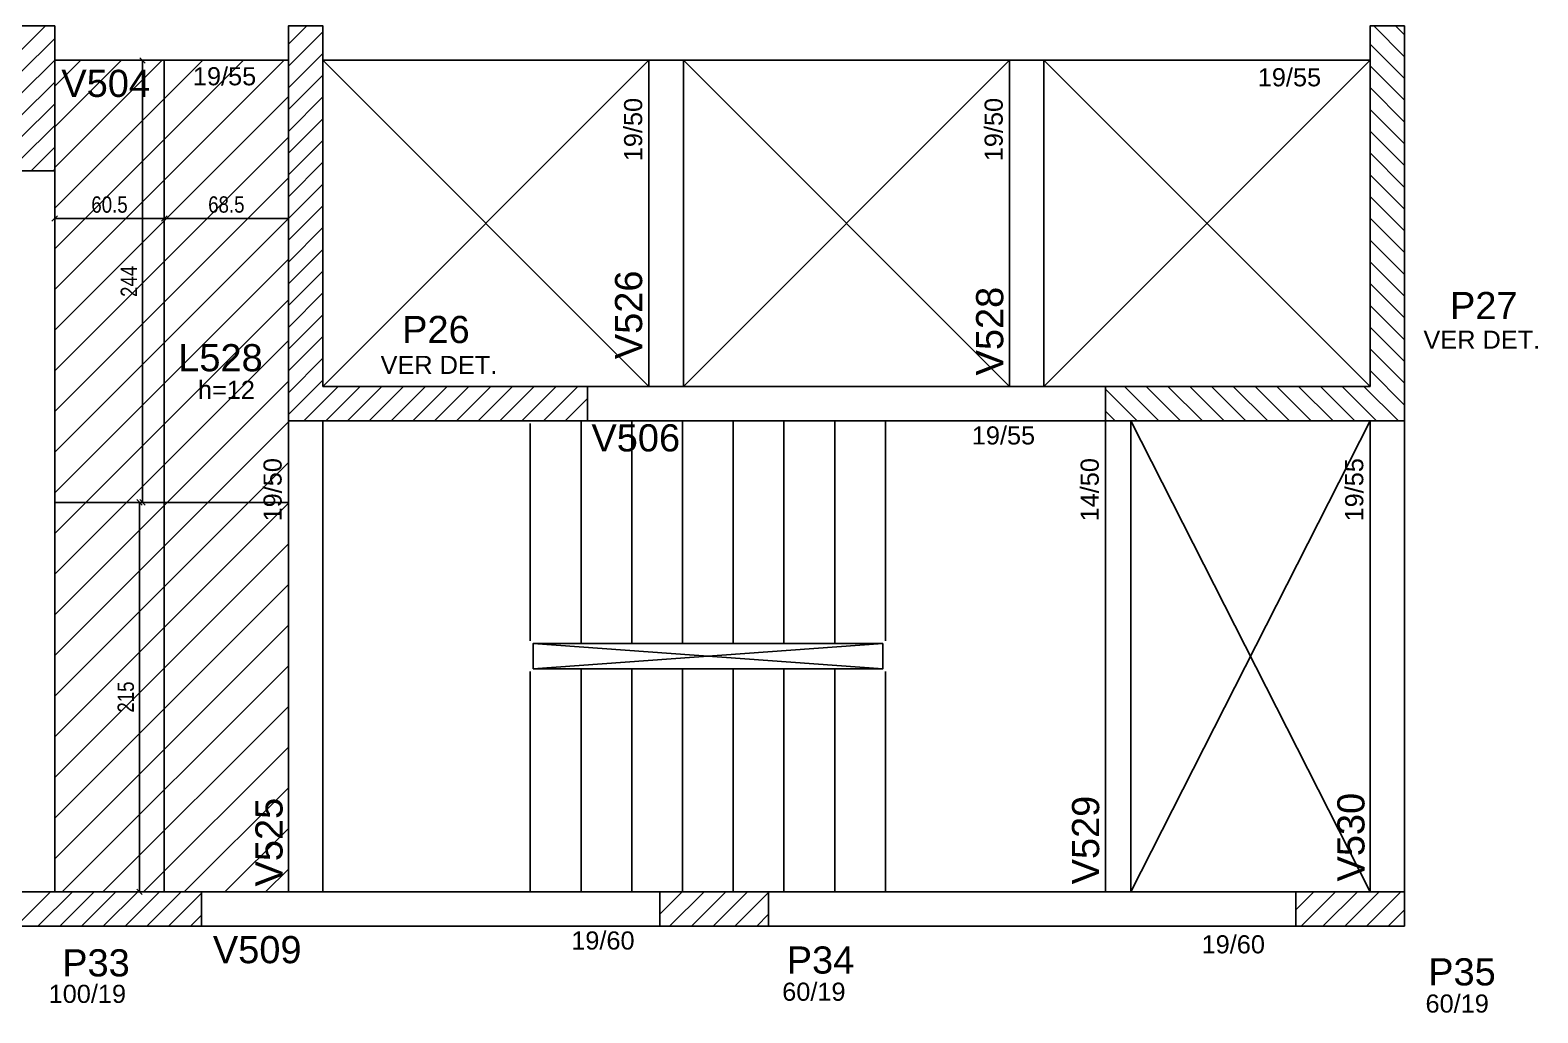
# Model space of a CAD drawing. Header units: millimetres. Extents: x 3536 to 7055, y 911 to 3688.
# Drawn here: x 6223 to 7055, y 2422 to 2965 of the extents above; entities that cross this region are included whole.
import ezdxf

# ---------------------------------------------------------------- set-up
doc = ezdxf.new("R2010")
doc.units = ezdxf.units.MM
for name, color, linetype in [('1', 1, 'Continuous'), ('3', 3, 'Continuous'), ('4', 4, 'Continuous'), ('7', 7, 'Continuous'), ('9', 9, 'Continuous'), ('COTA', 241, 'Continuous'), ('Painéis', 200, 'Continuous')]:
    doc.layers.add(name, color=color, linetype=linetype)
doc.layers.add('REAPROVEITAMENTO', color=251, linetype='Continuous', lineweight=9)
doc.styles.add('COTA TECNICA-50', font='techl___.ttf', dxfattribs={"height": 9})
doc.styles.get("Standard").update_dxf_attribs({"font": 'arial.ttf'})
doc.dimstyles.new('COTA PAINEL-50', dxfattribs={"dimtxt": 9, "dimasz": 3, "dimexe": 3, "dimexo": 3, "dimgap": 3, "dimtad": 1, "dimdec": 1, "dimzin": 12, "dimdsep": 46, "dimtxsty": 'COTA TECNICA-50', "dimblk1": 'OBLIQUE', "dimblk2": 'OBLIQUE', "dimsah": 1, "dimcen": 0.9, "dimclrd": 4, "dimclre": 4, "dimclrt": 240, "dimadec": 1, "dimazin": 3, "dimtfac": 1, "dimtdec": 1, "dimtmove": 0, "dimatfit": 3, "dimfxl": 1, "dimtolj": 1, "dimtzin": 12, "dimarcsym": 0})

# ---------------------------------------------------------------- blocks, each defined once
blk = doc.blocks.new('_Oblique')
at = {"color": 0, "linetype": 'ByBlock', "lineweight": -2}
blk.add_line((-0.5, -0.5), (0.5, 0.5), dxfattribs=at)
blk = doc.blocks.new('*D195')
at = {"layer": 'COTA', "color": 4, "lineweight": -2, "transparency": 16777216}
for p, q in [((6297.22, 2859.51), (6297.22, 2863.65)), ((6365.72, 2860.65), (6297.22, 2860.65)), ((6365.72, 2858.49), (6365.72, 2857.65))]:
    blk.add_line(p, q, dxfattribs=at)
at = {"layer": 'Defpoints', "color": 0, "transparency": 16777216}
for p in [(6297.22, 2860.65), (6297.22, 2856.51), (6365.72, 2861.49)]:
    blk.add_point(p, dxfattribs=at)
at = {"layer": 'COTA', "color": 4, "lineweight": -2, "transparency": 16777216, "xscale": 3, "yscale": 3, "zscale": 3, "rotation": 180}
blk.add_blockref('_Oblique', (6297.22, 2860.65), dxfattribs=at)
at = {"layer": 'COTA', "color": 4, "lineweight": -2, "transparency": 16777216, "xscale": 3, "yscale": 3, "zscale": 3}
blk.add_blockref('_Oblique', (6365.72, 2860.65), dxfattribs=at)
at = {"layer": 'COTA', "color": 240, "transparency": 16777216, "insert": (6331.47, 2868.27), "char_height": 9, "attachment_point": 5, "style": 'COTA TECNICA-50'}
blk.add_mtext('\\A1;68.5', dxfattribs=at)
blk = doc.blocks.new('*D5')
at = {"layer": 'COTA', "color": 4, "lineweight": -2, "transparency": 16777216}
blk.add_line((6297.22, 2860.65), (6236.72, 2860.65), dxfattribs=at)
at = {"layer": 'Defpoints', "color": 0, "transparency": 16777216}
for p in [(6236.72, 2860.65), (6236.72, 2860.65), (6297.22, 2860.65)]:
    blk.add_point(p, dxfattribs=at)
at = {"layer": 'COTA', "color": 4, "lineweight": -2, "transparency": 16777216, "xscale": 3, "yscale": 3, "zscale": 3, "rotation": 180}
blk.add_blockref('_Oblique', (6236.72, 2860.65), dxfattribs=at)
at = {"layer": 'COTA', "color": 4, "lineweight": -2, "transparency": 16777216, "xscale": 3, "yscale": 3, "zscale": 3}
blk.add_blockref('_Oblique', (6297.22, 2860.65), dxfattribs=at)
at = {"layer": 'COTA', "color": 240, "transparency": 16777216, "insert": (6266.97, 2868.25), "char_height": 9, "attachment_point": 5, "style": 'COTA TECNICA-50'}
blk.add_mtext('\\A1;60.5', dxfattribs=at)
blk = doc.blocks.new('*D196')
at = {"layer": 'COTA', "color": 4, "lineweight": -2, "transparency": 16777216}
blk.add_line((6285.21, 2947.89), (6285.21, 2703.89), dxfattribs=at)
at = {"layer": 'Defpoints', "color": 0, "transparency": 16777216}
for p in [(6285.21, 2947.89), (6285.21, 2703.89), (6285.21, 2703.89)]:
    blk.add_point(p, dxfattribs=at)
at = {"layer": 'COTA', "color": 4, "lineweight": -2, "transparency": 16777216, "xscale": 3, "yscale": 3, "zscale": 3}
for p, rotation in [((6285.21, 2947.89), 90), ((6285.21, 2703.89), 270)]:
    blk.add_blockref('_Oblique', p, dxfattribs=dict(at, rotation=rotation))
at = {"layer": 'COTA', "color": 240, "transparency": 16777216, "insert": (6277.64, 2825.89), "char_height": 9, "attachment_point": 5, "rotation": 90, "style": 'COTA TECNICA-50'}
blk.add_mtext('\\A1;244', dxfattribs=at)
blk = doc.blocks.new('*D6')
at = {"layer": 'COTA', "color": 4, "lineweight": -2, "transparency": 16777216}
for p, q in [((6282.21, 2703.89), (6280.59, 2703.89)), ((6283.59, 2703.89), (6283.59, 2488.89))]:
    blk.add_line(p, q, dxfattribs=at)
at = {"layer": 'Defpoints', "color": 0, "transparency": 16777216}
for p in [(6285.21, 2703.89), (6283.59, 2488.89), (6283.59, 2488.89)]:
    blk.add_point(p, dxfattribs=at)
at = {"layer": 'COTA', "color": 4, "lineweight": -2, "transparency": 16777216, "xscale": 3, "yscale": 3, "zscale": 3}
for p, rotation in [((6283.59, 2703.89), 90), ((6283.59, 2488.89), 270)]:
    blk.add_blockref('_Oblique', p, dxfattribs=dict(at, rotation=rotation))
at = {"layer": 'COTA', "color": 240, "transparency": 16777216, "insert": (6275.99, 2596.39), "char_height": 9, "attachment_point": 5, "rotation": 90, "style": 'COTA TECNICA-50'}
blk.add_mtext('\\A1;215', dxfattribs=at)

msp = doc.modelspace()

# ---------------------------------------------------------------- hatches: boundary and pattern name
at = {"layer": 'REAPROVEITAMENTO', "linetype": 'ByBlock'}
h = msp.add_hatch(dxfattribs=at)
h.set_pattern_fill('ANSI31', color=256, scale=5, style=2)
h.set_pattern_definition([(45, (-37.788, 722.771), (-11.22532, 11.22532), [])])
h.paths.add_polyline_path([(6365.72, 2947.89), (6236.72, 2947.89), (6236.72, 2488.89), (6365.72, 2488.89)])

# ---------------------------------------------------------------- linework, layer by layer
at = {"layer": '1', "linetype": 'Continuous'}
for p, q in [((6384.72, 2767.94), (6564.72, 2947.94)), ((6384.72, 2947.94), (6564.72, 2767.94)), ((6384.72, 2767.94), (6564.72, 2947.94)), ((6384.72, 2947.94), (6564.72, 2767.94)), ((6583.72, 2767.94), (6763.72, 2947.94)), ((6583.72, 2947.94), (6763.72, 2767.94)), ((6583.72, 2767.94), (6763.72, 2947.94)), ((6583.72, 2947.94), (6763.72, 2767.94)), ((6782.72, 2767.94), (6962.72, 2947.94)), ((6782.72, 2947.94), (6962.72, 2767.94)), ((6782.72, 2767.94), (6962.72, 2947.94)), ((6782.72, 2947.94), (6962.72, 2767.94)), ((6830.72, 2488.94), (6962.72, 2748.94)), ((6830.72, 2748.94), (6962.72, 2488.94)), ((6830.72, 2488.94), (6962.72, 2748.94)), ((6830.72, 2748.94), (6962.72, 2488.94))]:
    msp.add_line(p, q, dxfattribs=at)
at = {"layer": '3', "linetype": 'Continuous', "ltscale": 15}
for p, q in [((6217.72, 2953.02), (6231.64, 2966.94)), ((6365.72, 2956.77), (6375.89, 2966.94)), ((6365.72, 2944.75), (6384.72, 2963.75)), ((6964.71, 2966.94), (6981.72, 2949.93)), ((6976.73, 2966.94), (6981.72, 2961.95)), ((6217.72, 2941), (6236.72, 2960)), ((6962.72, 2956.91), (6981.72, 2937.91)), ((6217.72, 2928.98), (6236.72, 2947.98)), ((6365.72, 2932.73), (6384.72, 2951.73)), ((6365.72, 2920.71), (6384.72, 2939.71)), ((6962.72, 2944.89), (6981.72, 2925.89)), ((6217.72, 2916.96), (6236.72, 2935.96)), ((6962.72, 2932.87), (6981.72, 2913.87)), ((6217.72, 2904.94), (6236.72, 2923.94)), ((6365.72, 2908.69), (6384.72, 2927.69)), ((6962.72, 2920.85), (6981.72, 2901.85)), ((6365.72, 2896.67), (6384.72, 2915.67)), ((6217.72, 2892.92), (6236.72, 2911.92)), ((6962.72, 2908.83), (6981.72, 2889.83)), ((6223.77, 2886.94), (6236.72, 2899.9)), ((6365.72, 2884.65), (6384.72, 2903.65)), ((6962.72, 2896.81), (6981.72, 2877.81)), ((6235.79, 2886.94), (6236.72, 2887.88)), ((6365.72, 2872.63), (6384.72, 2891.63)), ((6365.72, 2860.61), (6384.72, 2879.61)), ((6962.72, 2884.79), (6981.72, 2865.79)), ((6962.72, 2872.77), (6981.72, 2853.77)), ((6365.72, 2848.58), (6384.72, 2867.58)), ((6365.72, 2836.56), (6384.72, 2855.56)), ((6962.72, 2860.75), (6981.72, 2841.75)), ((6962.72, 2848.73), (6981.72, 2829.73)), ((6365.72, 2824.54), (6384.72, 2843.54)), ((6365.72, 2812.52), (6384.72, 2831.52)), ((6962.72, 2836.7), (6981.72, 2817.7)), ((6962.72, 2824.68), (6981.72, 2805.68)), ((6365.72, 2800.5), (6384.72, 2819.5)), ((6962.72, 2812.66), (6981.72, 2793.66)), ((6365.72, 2788.48), (6384.72, 2807.48)), ((6962.72, 2800.64), (6981.72, 2781.64)), ((6365.72, 2776.46), (6384.72, 2795.46)), ((6962.72, 2788.62), (6981.72, 2769.62)), ((6365.72, 2764.44), (6384.72, 2783.44)), ((6365.72, 2752.42), (6384.72, 2771.42)), ((6962.72, 2776.6), (6981.72, 2757.6)), ((6374.27, 2748.94), (6393.27, 2767.94)), ((6386.29, 2748.94), (6405.29, 2767.94)), ((6398.31, 2748.94), (6417.31, 2767.94)), ((6410.33, 2748.94), (6429.33, 2767.94)), ((6422.35, 2748.94), (6441.35, 2767.94)), ((6434.37, 2748.94), (6453.37, 2767.94)), ((6446.39, 2748.94), (6465.39, 2767.94)), ((6458.41, 2748.94), (6477.41, 2767.94)), ((6470.43, 2748.94), (6489.43, 2767.94)), ((6482.45, 2748.94), (6501.45, 2767.94)), ((6494.47, 2748.94), (6513.47, 2767.94)), ((6506.49, 2748.94), (6525.49, 2767.94)), ((6816.72, 2766.33), (6834.11, 2748.94)), ((6827.13, 2767.94), (6846.13, 2748.94)), ((6839.15, 2767.94), (6858.15, 2748.94)), ((6851.17, 2767.94), (6870.17, 2748.94)), ((6863.19, 2767.94), (6882.19, 2748.94)), ((6875.21, 2767.94), (6894.21, 2748.94)), ((6887.23, 2767.94), (6906.23, 2748.94)), ((6899.25, 2767.94), (6918.25, 2748.94)), ((6911.27, 2767.94), (6930.27, 2748.94)), ((6923.3, 2767.94), (6942.3, 2748.94)), ((6935.32, 2767.94), (6954.32, 2748.94)), ((6947.34, 2767.94), (6966.34, 2748.94)), ((6959.36, 2767.94), (6978.36, 2748.94)), ((6518.51, 2748.94), (6530.72, 2761.15)), ((6530.54, 2748.94), (6530.72, 2749.13)), ((6816.72, 2754.31), (6822.09, 2748.94)), ((6217.72, 2472.19), (6234.47, 2488.94)), ((6227.49, 2469.94), (6246.49, 2488.94)), ((6239.51, 2469.94), (6258.51, 2488.94)), ((6251.54, 2469.94), (6270.54, 2488.94)), ((6263.56, 2469.94), (6282.56, 2488.94)), ((6275.58, 2469.94), (6294.58, 2488.94)), ((6287.6, 2469.94), (6306.6, 2488.94)), ((6570.72, 2476.59), (6583.08, 2488.94)), ((6570.72, 2488.61), (6571.06, 2488.94)), ((6576.1, 2469.94), (6595.1, 2488.94)), ((6588.12, 2469.94), (6607.12, 2488.94)), ((6600.14, 2469.94), (6619.14, 2488.94)), ((6612.16, 2469.94), (6630.72, 2488.5)), ((6921.72, 2478.98), (6931.68, 2488.94)), ((6924.7, 2469.94), (6943.7, 2488.94)), ((6936.72, 2469.94), (6955.72, 2488.94)), ((6948.74, 2469.94), (6967.74, 2488.94)), ((6960.76, 2469.94), (6979.76, 2488.94)), ((6299.62, 2469.94), (6317.72, 2488.04)), ((6311.64, 2469.94), (6317.72, 2476.02)), ((6624.18, 2469.94), (6630.72, 2476.48)), ((6972.78, 2469.94), (6981.72, 2478.88))]:
    msp.add_line(p, q, dxfattribs=at)
at = {"layer": '3', "linetype": 'Continuous'}
for points in [[(6236.72, 2947.94), (6365.72, 2947.94)], [(6384.72, 2947.94), (6564.72, 2947.94)], [(6564.72, 2947.94), (6564.72, 2767.94)], [(6583.72, 2947.94), (6564.72, 2947.94)], [(6583.72, 2947.94), (6763.72, 2947.94)], [(6583.72, 2767.94), (6583.72, 2947.94)], [(6763.72, 2947.94), (6763.72, 2767.94)], [(6782.72, 2947.94), (6763.72, 2947.94)], [(6782.72, 2947.94), (6962.72, 2947.94)], [(6782.72, 2767.94), (6782.72, 2947.94)], [(6236.72, 2571.66), (6236.72, 2886.94)], [(6564.72, 2767.94), (6530.72, 2767.94)], [(6583.72, 2767.94), (6564.72, 2767.94)], [(6763.72, 2767.94), (6583.72, 2767.94)], [(6782.72, 2767.94), (6763.72, 2767.94)], [(6816.72, 2767.94), (6782.72, 2767.94)], [(6365.72, 2748.94), (6365.72, 2488.94)], [(6384.72, 2488.94), (6384.72, 2748.94)], [(6530.72, 2748.94), (6574.22, 2748.94)], [(6574.22, 2748.94), (6773.22, 2748.94)], [(6773.22, 2748.94), (6816.72, 2748.94)], [(6816.72, 2748.94), (6816.72, 2488.94)], [(6830.72, 2488.94), (6830.72, 2748.94)], [(6962.72, 2748.94), (6962.72, 2488.94)], [(6981.72, 2488.94), (6981.72, 2748.94)], [(6236.72, 2488.94), (6236.72, 2571.66)], [(6365.72, 2488.94), (6317.72, 2488.94)], [(6384.72, 2488.94), (6365.72, 2488.94)], [(6570.72, 2488.94), (6384.72, 2488.94)], [(6816.72, 2488.94), (6630.72, 2488.94)], [(6830.72, 2488.94), (6816.72, 2488.94)], [(6921.72, 2488.94), (6830.72, 2488.94)], [(6317.72, 2469.94), (6375.22, 2469.94)], [(6375.22, 2469.94), (6570.72, 2469.94)], [(6630.72, 2469.94), (6823.72, 2469.94)], [(6823.72, 2469.94), (6921.72, 2469.94)]]:
    msp.add_lwpolyline(points, dxfattribs=at)
at = {"layer": '7', "linetype": 'Continuous'}
for points in [[(6217.72, 2886.94), (6236.72, 2886.94), (6236.72, 2966.94), (6217.72, 2966.94), (6217.72, 2886.94)], [(6365.72, 2748.94), (6530.72, 2748.94), (6530.72, 2767.94), (6384.72, 2767.94), (6384.72, 2966.94), (6365.72, 2966.94), (6365.72, 2748.94)], [(6981.72, 2748.94), (6981.72, 2966.94), (6962.72, 2966.94), (6962.72, 2767.94), (6816.72, 2767.94), (6816.72, 2748.94), (6981.72, 2748.94)], [(6217.72, 2469.94), (6317.72, 2469.94), (6317.72, 2488.94), (6217.72, 2488.94), (6217.72, 2469.94)], [(6570.72, 2469.94), (6630.72, 2469.94), (6630.72, 2488.94), (6570.72, 2488.94), (6570.72, 2469.94)], [(6921.72, 2469.94), (6981.72, 2469.94), (6981.72, 2488.94), (6921.72, 2488.94), (6921.72, 2469.94)]]:
    msp.add_lwpolyline(points, dxfattribs=at)
at = {"layer": '9', "linetype": 'Continuous'}
for p, q in [((6499.22, 2747.44), (6499.22, 2627.44)), ((6527.22, 2748.94), (6527.22, 2625.94)), ((6555.22, 2748.94), (6555.22, 2625.94)), ((6583.22, 2748.94), (6583.22, 2625.94)), ((6611.22, 2748.94), (6611.22, 2625.94)), ((6639.22, 2748.94), (6639.22, 2625.94)), ((6667.22, 2748.94), (6667.22, 2625.94)), ((6695.22, 2748.94), (6695.22, 2627.44)), ((6500.72, 2625.94), (6693.72, 2611.94)), ((6500.72, 2611.94), (6693.72, 2625.94)), ((6499.22, 2610.44), (6499.22, 2488.94)), ((6527.22, 2611.94), (6527.22, 2488.94)), ((6555.22, 2611.94), (6555.22, 2488.94)), ((6583.22, 2611.94), (6583.22, 2488.94)), ((6611.22, 2611.94), (6611.22, 2488.94)), ((6639.22, 2611.94), (6639.22, 2488.94)), ((6667.22, 2611.94), (6667.22, 2488.94)), ((6695.22, 2610.44), (6695.22, 2488.94))]:
    msp.add_line(p, q, dxfattribs=at)
msp.add_lwpolyline([(6500.72, 2611.94), (6693.72, 2611.94), (6693.72, 2625.94), (6500.72, 2625.94), (6500.72, 2611.94)], dxfattribs=at)
at = {"layer": 'Painéis'}
for p, q in [((6297.22, 2947.89), (6297.22, 2488.89)), ((6236.72, 2703.89), (6365.72, 2703.89))]:
    msp.add_line(p, q, dxfattribs=at)

# ---------------------------------------------------------------- texts
at = {"layer": '3', "linetype": 'Continuous'}
for s, p in [('19/55', (6313, 2934.14)), ('19/55', (6900.74, 2933.58)), ('VER DET.', (6992.18, 2788.71)), ('VER DET.', (6416.6, 2774.78)), ('h=12', (6315.77, 2761.02)), ('19/55', (6742.9, 2735.84)), ('19/60', (6521.82, 2457)), ('19/60', (6869.74, 2454.89)), ('60/19', (6638.26, 2428.72)), ('100/19', (6233.38, 2427.54)), ('60/19', (6993.32, 2422.19))]:
    msp.add_text(s, height=10, dxfattribs=at).set_placement(p)
for s, p in [('19/50', (6560.97, 2892.24)), ('19/50', (6759.97, 2892.24)), ('19/50', (6361.97, 2693.37)), ('14/50', (6812.97, 2693.37)), ('19/55', (6958.97, 2693.37))]:
    msp.add_text(s, height=10, rotation=90, dxfattribs=at).set_placement(p)
at = {"layer": '4', "linetype": 'Continuous'}
for s, p in [('V504', (6240.41, 2927.71)), ('P27', (7006.84, 2805.05)), ('P26', (6428.5, 2791.83)), ('L528', (6304.91, 2776.24)), ('V506', (6532.97, 2732)), ('V509', (6324.03, 2449.44)), ('P33', (6240.87, 2442.15)), ('P34', (6640.76, 2443.72)), ('P35', (6994.81, 2437.19))]:
    msp.add_text(s, height=15, dxfattribs=at).set_placement(p)
for s, p in [('V526', (6560.97, 2782.94)), ('V528', (6760.27, 2773.96)), ('V525', (6362.5, 2491.83)), ('V529', (6813.2, 2492.98)), ('V530', (6959.65, 2494.56))]:
    msp.add_text(s, height=15, rotation=90, dxfattribs=at).set_placement(p)

# ---------------------------------------------------------------- dimensions: what is measured, and where the dimension line sits
at = {"layer": 'COTA'}
for base, p1, p2, picture, middle in [((6285.21, 2703.89), (6285.21, 2947.89), (6285.21, 2703.89), '*D196', (6277.64, 2825.89)), ((6283.59, 2488.89), (6285.21, 2703.89), (6283.59, 2488.89), '*D6', (6275.99, 2596.39))]:
    dim = msp.add_linear_dim(base=base, p1=p1, p2=p2, angle=90, dimstyle='COTA PAINEL-50', dxfattribs=at)
    dim.commit()
    dim.dimension.update_dxf_attribs({"geometry": picture, "text_midpoint": middle})
for base, p1, p2, picture, middle in [((6236.72, 2860.65), (6297.22, 2860.65), (6236.72, 2860.65), '*D5', (6266.97, 2868.25)), ((6297.22, 2860.65), (6365.72, 2861.49), (6297.22, 2856.51), '*D195', (6331.47, 2868.27))]:
    dim = msp.add_linear_dim(base=base, p1=p1, p2=p2, dimstyle='COTA PAINEL-50', dxfattribs=at)
    dim.commit()
    dim.dimension.update_dxf_attribs({"geometry": picture, "text_midpoint": middle})

doc.saveas('drawing.dxf')
